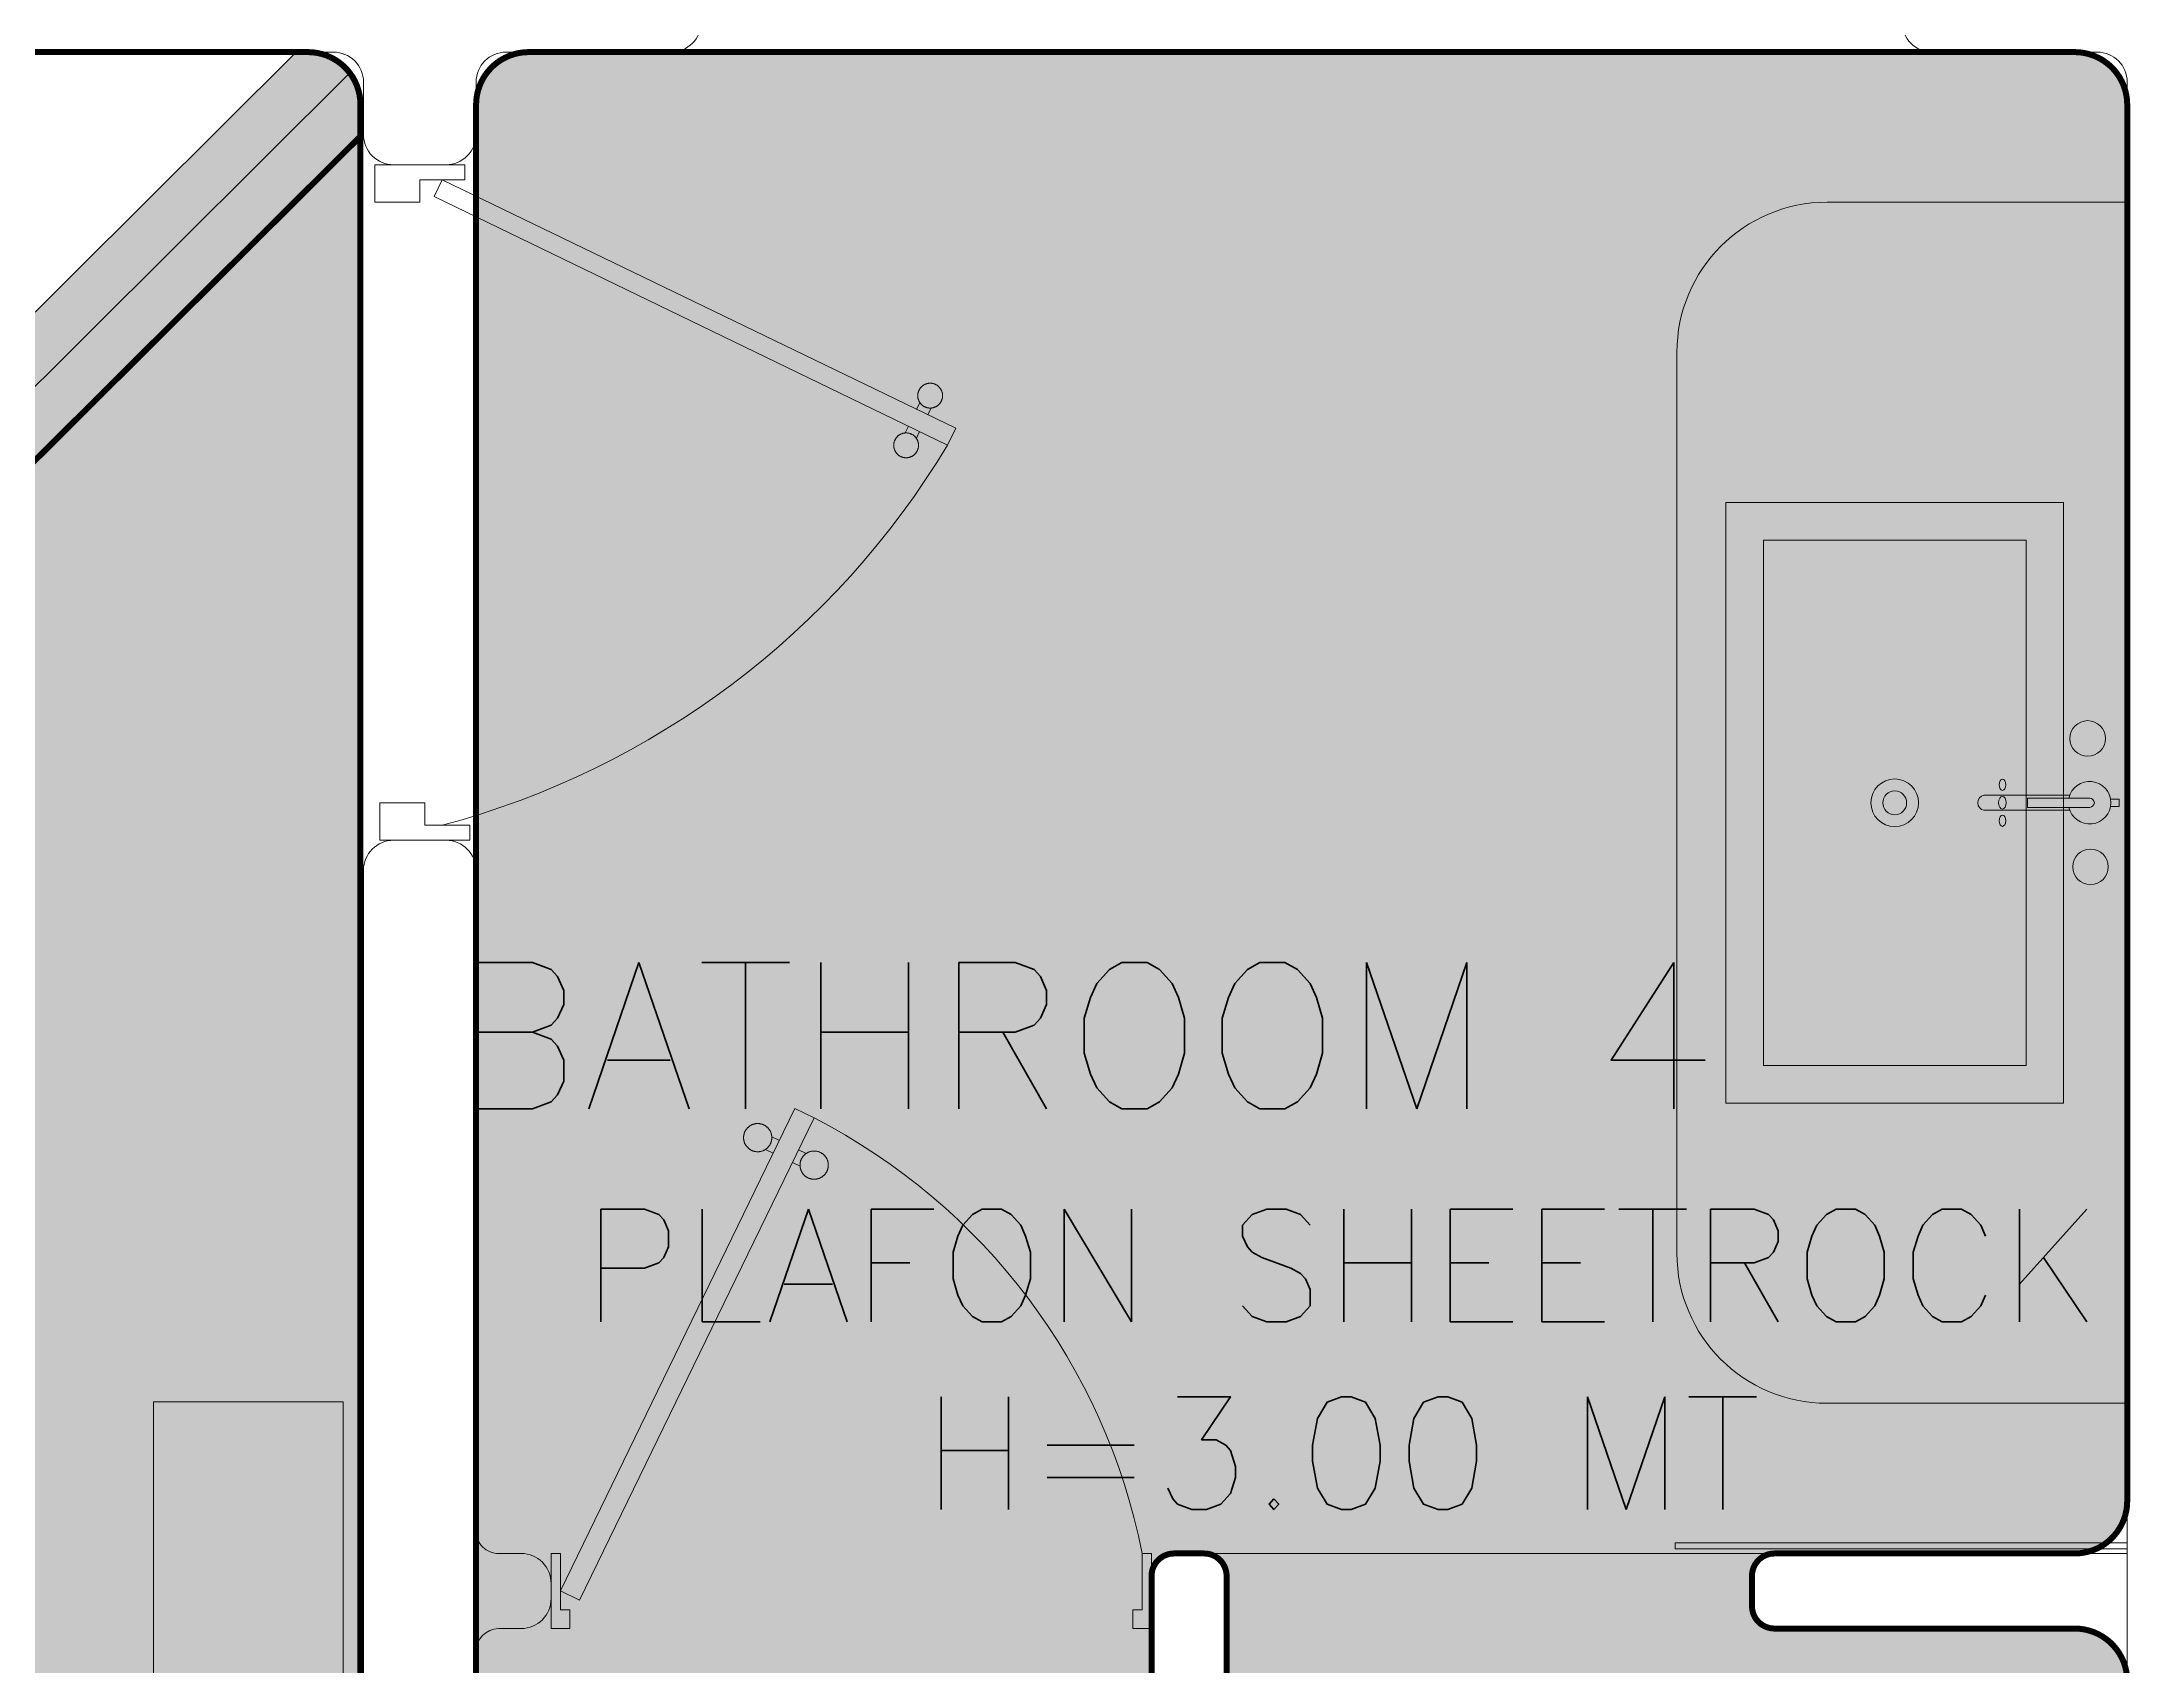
# Model space of a CAD drawing. Header units: metres. Extents: x 8 to 2416, y -346 to 476.
# Drawn here: x 212.283 to 215.066, y -98.001 to -95.837 of the extents above; entities that cross this region are included whole.
import ezdxf

# ---------------------------------------------------------------- set-up
doc = ezdxf.new("R2010")
doc.units = ezdxf.units.M
doc.linetypes.add('0', pattern=[0])
doc.layers.get('0').update_dxf_attribs({"color": 250, "linetype": '0', "lineweight": 20})
doc.layers.add('1', color=1, linetype='Continuous')
for name, color, linetype, lineweight in [('A-DOOR', 35, 'Continuous', 5), ('A-WALL', 250, 'Continuous', 20), ('baños', 140, 'Continuous', 0), ('MOBILIARIOS', 252, 'Continuous', 0), ('PLAFON', 253, 'Continuous', 5), ('PLAFON-MADERA', 33, 'Continuous', 5), ('textos', 7, 'Continuous', 0)]:
    doc.layers.add(name, color=color, linetype=linetype, lineweight=lineweight)
doc.styles.get("Standard").update_dxf_attribs({"font": 'arial.ttf', "height": 0.1875})

# ---------------------------------------------------------------- blocks, each defined once
blk = doc.blocks.new('A$C58f5b6b7')
at = {"layer": 'MOBILIARIOS'}
for points in [[(0, 0.2526), (2, 0.2526), (2, 0), (0, 0)], [(0.382, 0.1596), (0.382, 0.1691), (1.618, 0.1691), (1.618, 0.1596)]]:
    blk.add_lwpolyline(points, close=True, dxfattribs=at)
for points in [[(1.6059, 0.1595), (1.5823, 0.1372), (1, 0.1372), (0.4177, 0.1372), (0.3941, 0.1595)], [(1.5823, 0.1372), (1.54, 0.0973), (0.46, 0.0973), (0.4177, 0.1372)]]:
    blk.add_lwpolyline(points, dxfattribs=at)
for points, degree in [([(0.4512, 0.2382, -0.0047), (0.4469, 0.2461, -0.0047), (0.4415, 0.2461, -0.0047), (0.4325, 0.2461, -0.0047), (0.4368, 0.237, -0.0047)], 3), ([(0.4368, 0.237, -0.0047), (0.4526, 0.2031, -0.0047), (0.4683, 0.1691, -0.0047)], 2), ([(0.4885, 0.1691, -0.0047), (0.4698, 0.2037, -0.0047), (0.4512, 0.2382, -0.0047)], 2), ([(1.5115, 0.1691, -0.0047), (1.5302, 0.2037, -0.0047), (1.5488, 0.2382, -0.0047)], 2), ([(1.5632, 0.237, -0.0047), (1.5474, 0.2031, -0.0047), (1.5317, 0.1691, -0.0047)], 2), ([(1.5488, 0.2382, -0.0047), (1.5531, 0.2461, -0.0047), (1.5585, 0.2461, -0.0047), (1.5675, 0.2461, -0.0047), (1.5632, 0.237, -0.0047)], 3), ([(0.4368, 0.0172, -0.0047), (0.4554, 0.0572, -0.0047), (0.474, 0.0973, -0.0047)], 2), ([(0.4951, 0.0973, -0.0047), (0.4731, 0.0566, -0.0047), (0.4512, 0.016, -0.0047)], 2), ([(1.5049, 0.0973), (1.5269, 0.0566), (1.5488, 0.016)], 2), ([(1.5632, 0.0172), (1.5446, 0.0572), (1.526, 0.0973)], 2)]:
    blk.add_open_spline(points, degree=degree, dxfattribs=at)
for points in [[(0.4512, 0.016, -0.0047), (0.4469, 0.0081, -0.0047), (0.4415, 0.0081, -0.0047), (0.4325, 0.0081, -0.0047), (0.4368, 0.0172, -0.0047)], [(1.5488, 0.016), (1.5531, 0.0081), (1.5585, 0.0081), (1.5675, 0.0081), (1.5632, 0.0172)]]:
    blk.add_open_spline(points, degree=3, knots=[-0.08544201, -0.08544201, -0.08544201, -0.08544201, -0.04272101, 0, 0, 0, 0], dxfattribs=at)
blk = doc.blocks.new('P90')
at = {"layer": 'A-DOOR'}
for p, q in [((-0.0476, -0.8576), (0.6364, -0.5264)), ((0.6473, -0.5489), (0.6364, -0.5264)), ((-0.0368, -0.88), (0.6473, -0.5489)), ((0.5843, -0.5517), (0.58, -0.5427)), ((0.5992, -0.5445), (0.5949, -0.5355)), ((0.5952, -0.5741), (0.5995, -0.5831)), ((0.6101, -0.5669), (0.6144, -0.5759)), ((-0.0368, -0.88), (-0.0476, -0.8576))]:
    blk.add_line(p, q, dxfattribs=at)
for points in [[(-0.06, -0.02), (-0.06, -0.05), (-0.12, -0.05), (-0.12, 0), (0, 0), (0, -0.02)], [(-0.0668, -0.88), (-0.0668, -0.85), (-0.1268, -0.85), (-0.1268, -0.9), (-0.0068, -0.9), (-0.0068, -0.88)]]:
    blk.add_lwpolyline(points, close=True, dxfattribs=at)
blk.add_arc((-0.3259, -1.105), 1.1228, 31.0139, 75.0797, dxfattribs=at)
for points in [[(0.5812, -0.5096), (0.5857, -0.5096), (0.5933, -0.5141), (0.5977, -0.5218), (0.5977, -0.5306), (0.5933, -0.5383), (0.5856, -0.5427), (0.5767, -0.5427), (0.5691, -0.5383), (0.5647, -0.5306), (0.5647, -0.5217), (0.5691, -0.514), (0.5768, -0.5096), (0.5812, -0.5096)], [(0.6133, -0.5758), (0.6177, -0.5758), (0.6254, -0.5803), (0.6298, -0.5879), (0.6298, -0.5968), (0.6253, -0.6045), (0.6176, -0.6089), (0.6088, -0.6089), (0.6011, -0.6044), (0.5967, -0.5967), (0.5967, -0.5879), (0.6011, -0.5802), (0.6088, -0.5758), (0.6133, -0.5758)]]:
    blk.add_open_spline(points, degree=2, dxfattribs=at)
blk = doc.blocks.new('A$C8d867532')
at = {"layer": 'baños', "linetype": 'Continuous'}
blk.add_line((0.0395, 0.4062, 0), (0.1223, 0.4062, 0.0004), dxfattribs=at)
at = {"layer": 'baños'}
for points in [[(0.0743, 0.8), (0.5243, 0.8), (0.5243, 0), (0.0743, 0)], [(0.1243, 0.75), (0.4743, 0.75), (0.4743, 0.05), (0.1243, 0.05)]]:
    blk.add_lwpolyline(points, close=True, dxfattribs=at)
at = {"layer": 'baños', "linetype": 'Continuous'}
blk.add_lwpolyline([(0.0672, 0.3939, -9.082434), (0.0672, 0.4062)], format="xyb", dxfattribs=at)
for points, elevation in [([(0.0114, 0.405), (0.0005, 0.405), (0, 0.4043), (0, 0.3957)], 0), ([(0, 0.3957), (0.0005, 0.395), (0.0114, 0.395)], 0), ([(0.1223, 0.4062), (0.1223, 0.3939)], 0.0004)]:
    blk.add_lwpolyline(points, dxfattribs=dict(at, elevation=elevation))
at = {"layer": 'baños', "linetype": 'Continuous', "elevation": 0}
for points in [[(0.0333, 0.4, -0.385153), (0.0395, 0.4062), (0.0395, 0.4062)], [(0.0333, 0.4, 0.385153), (0.0395, 0.3939), (0.0395, 0.3939)], [(0.0661, 0.4101), (0.1804, 0.4101, -0.363105), (0.1887, 0.4, -0.363105), (0.1804, 0.39), (0.0661, 0.39)]]:
    blk.add_lwpolyline(points, format="xyb", dxfattribs=at)
at = {"layer": 'baños', "linetype": 'Continuous', "extrusion": (1.31781e-06, -1, -8.43443e-26), "elevation": -0.3939}
blk.add_lwpolyline([(0.1223, 0.0004), (0.0395, 0)], close=True, dxfattribs=at)
at = {"layer": 'baños', "linetype": 'Continuous'}
for centre, radius in [((0.0422, 0.4857), 0.0237), ((0.2993, 0.4), 0.0317), ((0.2993, 0.4), 0.0159), ((0.0384, 0.3146), 0.0237)]:
    blk.add_circle(centre, radius, dxfattribs=at)
at = {"layer": 'baños', "linetype": 'Continuous', "extrusion": (3.61622e-27, 8.43443e-26, -1)}
for centre, major_axis, ratio in [((0.1557, 0.424), (0.00005, -0.0075), 0.581577), ((0.1558, 0.4), (0, -0.0085), 0.599546), ((0.1558, 0.376), (0.00005, -0.0075), 0.581577)]:
    blk.add_ellipse(centre, major_axis=major_axis, ratio=ratio, dxfattribs=at)
at = {"layer": 'baños', "linetype": 'Continuous', "flags": 8}
for tag, p in [('TRADENAME', (0.1887, 0.4, 0)), ('MODELNUMBER', (0.1887, 0.4, 0)), ('MATERIAL', (0.1888, 0.4, 0)), ('PRODUCT', (0.1888, 0.4, 0))]:
    blk.add_attdef(tag, p, '', height=0.0000254, rotation=270.0001, dxfattribs=at)
at = {"layer": 'baños', "linetype": 'Continuous'}
for tag, p in [('MATERIAL', (0.299, 0.3999)), ('PRODUCT', (0.299, 0.3999)), ('TRADENAME', (0.2991, 0.3999)), ('MODELNUMBER', (0.2991, 0.3999))]:
    blk.add_attdef(tag, p, '', height=0.0000254, rotation=90.0001, dxfattribs=at)
blk = doc.blocks.new('A$C3685e79b')
at = {"layer": 'A-DOOR'}
for p, q in [((0.0125, 0.05), (0.3248, 0.6926)), ((0.038, 0.0376), (0.3503, 0.6802)), ((0.3248, 0.6926), (0.3503, 0.6802)), ((0.3042, 0.6503), (0.294, 0.6552)), ((0.296, 0.6333), (0.2858, 0.6383)), ((0.3215, 0.621), (0.3317, 0.616)), ((0.3297, 0.6379), (0.3399, 0.6329)), ((0.038, 0.0376), (0.0125, 0.05))]:
    blk.add_line(p, q, dxfattribs=at)
for points in [[(0, 0), (0.025, 0), (0.025, 0.025), (0.0125, 0.025), (0.0125, 0.1), (0, 0.1), (0, 0)], [(0.8, 0), (0.775, 0), (0.775, 0.025), (0.7875, 0.025), (0.7875, 0.1), (0.8, 0.1), (0.8, 0)]]:
    blk.add_lwpolyline(points, dxfattribs=at)
blk.add_arc((-0.0309, -0.0619), 0.8343, 11.1901, 62.8126, dxfattribs=at)
for points in [[(0.294, 0.6539), (0.294, 0.659), (0.289, 0.6677), (0.2802, 0.6727), (0.2702, 0.6727), (0.2614, 0.6677), (0.2564, 0.6589), (0.2564, 0.6489), (0.2614, 0.6401), (0.2702, 0.6351), (0.2803, 0.6351), (0.289, 0.6401), (0.294, 0.6489), (0.294, 0.6539)], [(0.3693, 0.6173), (0.3693, 0.6224), (0.3642, 0.6311), (0.3555, 0.6361), (0.3454, 0.6361), (0.3367, 0.6311), (0.3316, 0.6224), (0.3317, 0.6123), (0.3367, 0.6035), (0.3454, 0.5985), (0.3555, 0.5985), (0.3643, 0.6036), (0.3693, 0.6123), (0.3693, 0.6173)]]:
    blk.add_open_spline(points, degree=2, dxfattribs=at)
blk = doc.blocks.new('PL BASE 2N NASAS 09')
at = {"layer": 'A-DOOR'}
blk.add_line((163.1575, -5.4117), (164.8375, -5.4117), dxfattribs=at)
at = {"layer": 'A-WALL'}
for p, q in [((162.9375, -5.4117), (163.1575, -5.4117)), ((164.8375, -5.4117), (165.0575, -5.4117)), ((165.0975, -5.4517), (165.0975, -7.5817)), ((162.8575, -6.4617), (162.7875, -6.4617)), ((162.7475, -9.8717), (162.7475, -6.5017)), ((162.8975, -6.5017), (162.8975, -7.3814)), ((162.9575, -7.4117), (162.9278, -7.4117)), ((163.8675, -7.4117), (163.8275, -7.4117)), ((162.9975, -7.4517), (162.9975, -7.4717)), ((163.7975, -7.4417), (163.7975, -8.9217)), ((163.8975, -7.4417), (163.8975, -8.9217)), ((162.9575, -7.5117), (162.9273, -7.5117)), ((162.8975, -7.5414), (162.8975, -8.9217))]:
    blk.add_line(p, q, dxfattribs=at)
blk.add_lwpolyline([(162.8975, -5.4517), (162.8975, -5.5217, -0.414214), (162.8575, -5.5617), (162.7875, -5.5617, -0.414214), (162.7475, -5.5217), (162.7475, -5.4517, 0.414214), (162.7075, -5.4117), (162.0878, -5.4117, -0.414214), (162.0478, -5.3717), (162.0478, -5.2517)], format="xyb", dxfattribs=at)
for centre, radius, start, end in [((163.1575, -5.3717), 0.04, 270, 0), ((164.8375, -5.3717), 0.04, 180, 270), ((162.9375, -5.4517), 0.04, 90, 180), ((165.0575, -5.4517), 0.04, 0, 90), ((162.7875, -6.5017), 0.04, 90, 180), ((162.8575, -6.5017), 0.04, 0, 90), ((162.9273, -7.382), 0.0297, 179.7717, 271.0975), ((162.9575, -7.4517), 0.04, 0, 90), ((163.8275, -7.4417), 0.03, 90, 180), ((163.8675, -7.4417), 0.03, 0, 90), ((162.9575, -7.4717), 0.04, 270, 0), ((162.9282, -7.5424), 0.0307, 91.7875, 179.4838)]:
    blk.add_arc(centre, radius, start, end, dxfattribs=at)
at = {"layer": 'baños'}
for p, q in [((164.6975, -5.6117, 0), (165.0975, -5.6117, 0)), ((164.4975, -5.8117, 0), (164.4975, -7.0117, 0)), ((164.6975, -7.2117, 0), (165.0975, -7.2117, 0)), ((163.8675, -7.4117), (165.0975, -7.4117))]:
    blk.add_line(p, q, dxfattribs=at)
blk.add_lwpolyline([(165.0975, -7.3976), (164.4954, -7.3976), (164.4954, -7.4054), (165.0975, -7.4054)], close=True, dxfattribs=at)
for centre, start, end in [((164.6975, -5.8117, 0), 90, 180), ((164.6975, -7.0117, 0), 180, 270)]:
    blk.add_arc(centre, 0.2, start, end, dxfattribs=at)
at = {"color": 1}
blk.add_blockref('A$C3685e79b', (162.9975, -7.5117), dxfattribs=at)
at = {"layer": '1', "color": 1}
ref = blk.add_blockref('A$C8d867532', (165.087, -6.8117, 0), dxfattribs=dict(at, xscale=-1))
ref.add_attrib('MATERIAL', 'VITREOUS CHINA', (164.788, -6.4119, 0), dxfattribs={"layer": 'baños', "linetype": 'Continuous', "height": 0.0000254, "rotation": 89.9999})
ref.add_attrib('PRODUCT', 'BATHROOM SINK', (164.788, -6.4119, 0), dxfattribs={"layer": 'baños', "linetype": 'Continuous', "height": 0.0000254, "rotation": 89.9999})
ref.add_attrib('TRADENAME', 'VOX', (164.7879, -6.4119, 0), dxfattribs={"layer": 'baños', "linetype": 'Continuous', "height": 0.0000254, "rotation": 89.9999})
ref.add_attrib('MODELNUMBER', 'K-5373', (164.7879, -6.4119, 0), dxfattribs={"layer": 'baños', "linetype": 'Continuous', "height": 0.0000254, "rotation": 89.9999})
ref.add_attrib('MATERIAL', 'BRASS', (164.8982, -6.4117, 0), dxfattribs={"layer": 'baños', "linetype": 'Continuous', "height": 0.0000254, "rotation": 269.9999})
ref.add_attrib('PRODUCT', 'FAUCETS', (164.8982, -6.4117, 0), dxfattribs={"layer": 'baños', "linetype": 'Continuous', "height": 0.0000254, "rotation": 269.9999})
ref.add_attrib('TRADENAME', 'PURIST', (164.8982, -6.4117, 0), dxfattribs={"layer": 'baños', "linetype": 'Continuous', "height": 0.0000254, "rotation": 269.9999})
ref.add_attrib('MODELNUMBER', 'K-14404-4A', (164.8983, -6.4117, 0), dxfattribs={"layer": 'baños', "linetype": 'Continuous', "height": 0.0000254, "rotation": 269.9999})
at = {"layer": 'A-DOOR', "xscale": -1, "rotation": 180}
blk.add_blockref('P90', (162.8893, -6.4617), dxfattribs=at)
at = {"layer": 'baños', "linetype": 'Continuous', "flags": 8}
for tag, p in [('MODELNUMBER', (167.1329, -5.6306, 0)), ('TRADENAME', (167.1329, -5.6307, 0)), ('PRODUCT', (167.1329, -5.6307, 0)), ('MATERIAL', (167.1329, -5.6307, 0)), ('MODELNUMBER', (168.3076, -5.6306, 0)), ('TRADENAME', (168.3076, -5.6307, 0)), ('PRODUCT', (168.3076, -5.6307, 0)), ('MATERIAL', (168.3076, -5.6307, 0))]:
    blk.add_attdef(tag, p, '', height=0.0000254, rotation=180.0001, dxfattribs=at)
at = {"layer": 'textos', "insert": (162.7301, -6.8195), "char_height": 0.195, "width": 3.404877, "attachment_point": 7}
blk.add_mtext('{\\Fromans|c0; BATHROOM 4}', dxfattribs=at)
blk = doc.blocks.new('PL MUEBLES 2N NASAS 09')
blk.add_blockref('PL BASE 2N NASAS 09', (49.9143, 62.717))
at = {"layer": 'MOBILIARIOS', "rotation": 90.00000000000001}
blk.add_blockref('A$C58f5b6b7', (212.6348, 53.5073, 0.0047), dxfattribs=at)

msp = doc.modelspace()

# ---------------------------------------------------------------- hatches: boundary and pattern name
at = {"layer": 'PLAFON', "transparency": 33554477}
h = msp.add_hatch(color=256, dxfattribs=at)
h.dxf.hatch_style = 1
edge = h.paths.add_edge_path()
edge.add_arc((212.93182, -95.92074), 0.07, 90, 180, ccw=False)
edge.add_line((212.93182, -95.85074), (214.99182, -95.85074))
edge.add_arc((214.99182, -95.92074), 0.07, 0, 90, ccw=False)
edge.add_line((215.06182, -95.92074), (215.06182, -97.78074))
edge.add_arc((214.99182, -97.78074), 0.07, -90, 0, ccw=False)
edge.add_line((214.99182, -97.85074), (214.59182, -97.85074))
edge.add_arc((214.59182, -97.88074), 0.03, 90, 180)
edge.add_line((214.56182, -97.88074), (214.56182, -97.92074))
edge.add_arc((214.59182, -97.92074), 0.03, 180, 270)
edge.add_line((214.59182, -97.95074), (214.99182, -97.95074))
edge.add_arc((214.99182, -98.02074), 0.07, 0, 90, ccw=False)
edge.add_line((215.06182, -98.02074), (215.06182, -99.33074))
edge.add_arc((214.99182, -99.33074), 0.07, -90, 0, ccw=False)
edge.add_line((214.99182, -99.40074), (213.93182, -99.40074))
edge.add_arc((213.93182, -99.33074), 0.07, 180, 270, ccw=False)
edge.add_line((213.86182, -99.33074), (213.86182, -97.88074))
edge.add_arc((213.83182, -97.88074), 0.03, 360, 450)
edge.add_line((213.83182, -97.85074), (213.79182, -97.85074))
edge.add_arc((213.79182, -97.88074), 0.03, 90, 180)
edge.add_line((213.76182, -97.88074), (213.76182, -99.33074))
edge.add_arc((213.69182, -99.33074), 0.07, 270, 360, ccw=False)
edge.add_line((213.69182, -99.40074), (212.93182, -99.40074))
edge.add_arc((212.93182, -99.33074), 0.07, 180, 270, ccw=False)
edge.add_line((212.86182, -99.33074), (212.86182, -95.92074))
h = msp.add_hatch(color=256, dxfattribs=at)
h.dxf.hatch_style = 1
h.paths.add_polyline_path([(212.70773, -95.96296), (210.68174, -97.97982), (210.68182, -99.32174), (212.70773, -101.34765)])
at = {"layer": 'PLAFON-MADERA', "transparency": 33554551}
h = msp.add_hatch(color=256, dxfattribs=at)
h.dxf.hatch_style = 1
h.set_gradient(color1=(171, 133, 95), color2=(171, 133, 95))
edge = h.paths.add_edge_path()
edge.add_arc((212.64182, -95.92074), 0.07, 0, 39.6046)
edge.add_arc((212.64182, -95.92074), 0.07, 39.6046, 90)
edge.add_line((212.64182, -95.85074), (212.62203, -95.85074))
edge.add_line((212.62203, -95.85074), (210.61363, -97.85008))
edge.add_line((210.61363, -97.85008), (208.62331, -95.85074))
edge.add_line((208.62331, -95.85074), (208.58182, -95.85074))
edge.add_arc((208.58182, -95.92074), 0.07, 90, 180)
edge.add_line((208.51182, -95.92074), (208.51182, -95.93951))
edge.add_line((208.51182, -95.93951), (210.54174, -97.9763))
edge.add_line((210.54174, -97.9763), (210.54182, -99.32174))
edge.add_line((210.54182, -99.32174), (208.51182, -101.35174))
edge.add_line((208.51182, -101.35174), (208.51182, -101.38074))
edge.add_arc((208.58182, -101.38074), 0.07, 180, 225)
edge.add_arc((208.58182, -101.38074), 0.07, 225, 270)
edge.add_line((208.58182, -101.45074), (208.61082, -101.45074))
edge.add_line((208.61082, -101.45074), (210.61182, -99.44973))
edge.add_line((210.61182, -99.44973), (212.61283, -101.45074))
edge.add_line((212.61283, -101.45074), (212.64182, -101.45074))
edge.add_arc((212.64182, -101.38074), 0.07, 270, 360)
edge.add_line((212.71182, -101.38074), (212.71182, -101.35174))
edge.add_line((212.71182, -101.35174), (210.68182, -99.32174))
edge.add_line((210.68182, -99.32174), (210.68174, -97.97982))
edge.add_line((210.68174, -97.97982), (212.71182, -95.95889))
edge.add_line((212.71182, -95.95889), (212.71182, -95.92074))

# ---------------------------------------------------------------- linework, layer by layer
at = {"layer": 'PLAFON', "const_width": 0.008}
msp.add_lwpolyline([(212.86182, -95.92074, -0.4142136), (212.93182, -95.85074), (214.99182, -95.85074, -0.4142136), (215.06182, -95.92074), (215.06182, -97.78074, -0.4142136), (214.99182, -97.85074), (214.59182, -97.85074, 0.4142136), (214.56182, -97.88074), (214.56182, -97.92074, 0.4142136), (214.59182, -97.95074), (214.99182, -97.95074, -0.4142136), (215.06182, -98.02074), (215.06182, -99.33074, -0.4142136), (214.99182, -99.40074), (213.93182, -99.40074, -0.4142136), (213.86182, -99.33074), (213.86182, -97.88074, 0.4142136), (213.83182, -97.85074), (213.79182, -97.85074, 0.4142136), (213.76182, -97.88074), (213.76182, -99.33074, -0.4142136), (213.69182, -99.40074), (212.93182, -99.40074, -0.4142136), (212.86182, -99.33074)], format="xyb", close=True, dxfattribs=at)
msp.add_lwpolyline([(212.70773, -95.96296), (210.68174, -97.97982), (210.68182, -99.32174), (212.70773, -101.34765), (212.70773, -95.96296)], dxfattribs=at)
at = {"layer": 'PLAFON-MADERA'}
for p, q in [((212.62203, -95.85074), (210.61363, -97.85008)), ((212.69576, -95.87611), (210.61341, -97.94907)), ((212.71182, -95.95889), (210.68174, -97.97982))]:
    msp.add_line(p, q, dxfattribs=at)
at = {"layer": 'PLAFON-MADERA', "const_width": 0.008}
msp.add_lwpolyline([(208.51182, -95.92074, -0.4142136), (208.58182, -95.85074), (212.63773, -95.85074, -0.4142136), (212.70773, -95.92074), (212.70773, -101.38074, -0.4142136), (212.63773, -101.45074), (208.58182, -101.45074, -0.4142136), (208.51182, -101.38074)], format="xyb", close=True, dxfattribs=at)

# ---------------------------------------------------------------- block references
msp.add_blockref('PL MUEBLES 2N NASAS 09', (0.05, -153.15602))

# ---------------------------------------------------------------- texts
at = {"layer": 'textos', "color": 5, "insert": (215.38121, -97.79221), "char_height": 0.15, "width": 2.7325028, "attachment_point": 9}
msp.add_mtext('\\pxqc;{\\Fromans|c0;PLAFON SHEETROCK\\PH=3.00 MT}', dxfattribs=at)

doc.saveas('drawing.dxf')
